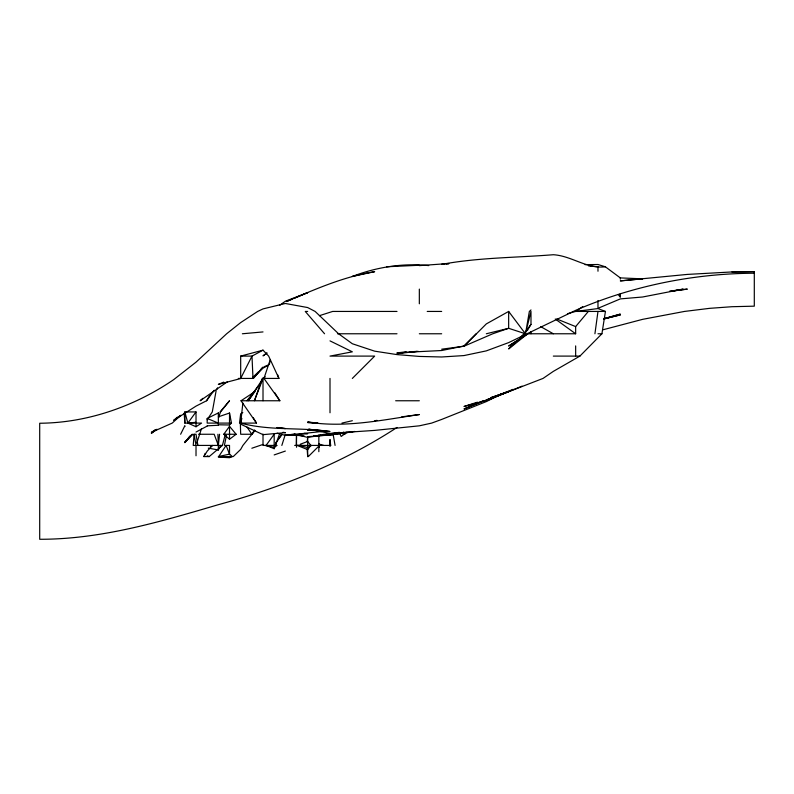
<?xml version="1.0" encoding="UTF-8"?>
<svg xmlns="http://www.w3.org/2000/svg" width="794" height="794" viewBox="0 0 794 794"><rect width="100%" height="100%" fill="white"/><g stroke="black" fill="none" stroke-linecap="round" stroke-linejoin="round"><path stroke-width="1.19" d="M330.006 439.807L330.006 446.02L330.681 445.424L330.006 439.807L330.006 446.02M318.841 451.677L318.841 443.767L318.841 447.498L319.039 445.424M620.312 295.934L620.461 293.661M197.905 445.424L196.019 434.258L194.113 434.258L193.23 445.424L196.019 445.424L196.019 455.776M307.248 441.801L307.675 436.968M242.845 403.114L240.681 423.152M198.54 434.258L214.172 434.258L218.35 445.424L219.561 434.258M594.924 333.768L597.981 311.437M275.647 445.424L276.104 442.079M477.432 402.191L463.994 406.498L486.325 400.335L543.027 378.43L553.319 371.384L579.908 356.099L601.921 333.768L605.435 311.437L597.981 308.558L575.65 311.437L567.422 313.709M216.127 390.717L212.286 411.927L207.184 419.718M224.424 445.424L226.439 435.38M241.852 418.388L240.681 423.093C269.811 430.983 300.311 427.152 330.006 431.509L322.959 430.725M269.315 364.327L270.228 360.804M205.13 453.334L203.899 456.59L209.169 456.59L222.419 445.424L225.317 434.258M281.84 445.424L285.344 434.258M196.723 443.191L201.487 428.681M270.258 359.622L263.955 378.43L279.865 400.762L241.019 400.762L256.492 423.093L239.51 423.093L240.681 413.763L242.805 412.523M279.448 434.258L274.178 448.699L266.059 445.424L274.178 434.258L274.178 448.699M218.717 416.781L220.593 411.927L229.516 400.762L220.067 411.927M262.586 379.552L254.427 400.762L262.278 378.43L265.246 376.862M216.693 389.596L217.516 387.829M180.625 434.258L184.853 425.733L184.853 426.537M208.296 448.114L218.35 449.98L220.613 445.424M177.409 417.088L173.688 420.354L196.019 406.121L206.569 400.762L209.666 395.501M527.276 330.632L530.988 324.359L530.988 311.437L525.707 332.597L529.36 311.437L530.988 309.938M203.899 456.59L207.184 451.151L212.574 445.424L210.42 446.417M262.348 379.443L248.294 400.762L255.301 391.025M346.313 432.234L344.973 434.258L343.068 434.258M251.926 434.258L254.676 430.199M254.626 430.199L251.847 434.258L240.681 434.258L240.334 423.093M226.072 445.424L218.35 457.106L229.516 457.701L232.354 456.59L229.516 454.128L226.072 445.424L229.516 445.424L229.516 454.754M276.153 442.635L282.078 434.258L278.486 438.784M223.769 434.258L229.516 426.338L236.136 434.258L229.516 439.241L223.769 434.258L236.136 434.258M206.569 400.762L214.191 390.271M184.853 423.093L184.853 411.927L196.019 411.927L187.86 423.093L196.019 426.745L201.577 423.093L184.853 423.093L184.178 413.049M530.988 324.359L524 333.768L519.733 337.976M189.776 436.134L184.853 442.685L192.118 434.258M258.417 386.162L246.914 400.762L249.604 398.35M251.847 434.348L242.904 445.424L240.681 449.394L233.228 456.59M527.643 333.768L575.65 333.768L575.65 326.592L588.334 311.437M254.993 430.537L251.847 434.258L247.063 427.152M262.893 367.265L253.286 378.43L263.012 367.265L260.432 369.845M191.304 435.132L184.853 442.079L192.992 434.258M441.663 349.201L463.994 346.234L486.325 323.902L508.656 311.437L525.42 333.768L508.656 328.299L486.325 333.768M476.132 333.768L463.994 346.005L441.663 350.521L397 352.744L406.399 352.099L397 353.648L418.16 351.335M252.71 377.577L258.715 371.562M352.338 378.43L374.669 356.099L330.006 356.099L352.338 351.821L330.006 340.884M318.841 446.109L308.31 456.59L307.675 456.59L307.149 448.779M514.621 343.028L508.656 348.923L527.702 333.768L508.656 346.045L528.01 333.768M218.35 424.78L229.516 424.998L231.471 423.093L229.516 413.029L218.35 416.83M180.833 415.252L172.219 423.093L151.356 432.383L155.366 429.723M252.71 377.636L263.012 368.148L268.64 365.151M176.288 418.974L179.762 415.848M202.867 398.33L200.138 400.762L227.402 381.785M155.098 430.189L151.356 433.335L156.974 429.236M266.734 353.052L263.012 355.861L267.072 353.042M279.667 305.313L285.344 301.224L307.675 292.658L294.276 298.266M582.756 306.613L575.65 311.437L605.435 311.437M241.019 400.762L254.02 392.196M397 427.48C342.313 463.081 281.136 487.556 218.35 504.686C160.13 521.817 100.937 539.394 39.7 539.275L39.7 423.242C87.489 422.884 134.355 406.439 173.688 379.641L196.019 362.163L226.637 333.768L240.681 322.582L257.643 311.437L263.012 308.906L285.344 303.477L307.675 307.556L315.129 311.437L338.581 333.768L352.338 343.752L374.669 351.166L397 354.6L419.331 356.427L441.663 356.982L463.994 355.573L486.325 350.869L508.656 342.611L575.65 310.345C631.865 285.989 693.073 273.533 754.3 273.215M311.635 445.424L307.675 447.578L298.951 445.424M263.012 400.762L263.012 378.43L278.912 378.43L268.65 356.099L263.012 350.164L251.986 356.099L240.681 356.099L240.681 378.43L251.986 356.099L252.998 378.43L238.329 378.43M196.019 432.065L207.184 426.08M501.133 394.122L486.325 401.585L441.663 419.44L431.668 423.093L419.331 425.822L374.669 430.398L330.006 433.405L308.856 429.256M231.471 423.093L207.184 423.093L207.184 418.448L218.35 412.93L218.846 417.446M495.258 396.553L486.325 400.762L522.055 386.152M263.012 444.432L251.847 448.243M513.123 389.338L463.994 408.96L483.268 400.762M286.465 301.522C315.01 289.324 343.782 276.57 374.669 271.677L352.338 276.431C376.763 267.102 402.657 262.923 428.73 265.603M223.769 382.103L218.35 384.405L240.681 378.539M286.465 301.541L292.043 299.209M264.134 366.719L268.6 364.853M300.311 444.233L307.675 441.464L310.881 445.424L307.675 449.603L297.154 445.424M274.178 454.922L285.344 451.071M603.857 318.791L620.312 314.116L603.857 318.741M602.686 329.857L642.644 319.337L684.458 311.437L709.638 308.34L731.969 306.712L754.3 306.166L754.3 271.608L731.969 271.945L687.306 274.416L620.312 280.887L637.939 279.27M319.426 315.675L332.666 311.437L397 311.437M240.681 356.099L263.012 350.164M354.69 431.46L330.006 435.013L308.856 436.571M341.946 423.093L352.338 420.711M229.516 454.128L218.35 456.59L232.354 456.59M339.405 432.323L307.675 437.434L294.743 434.08M673.511 290.683L683.257 289.105L642.644 296.996L620.312 298.901L597.981 308.32L597.981 300.509M294.743 433.901L285.344 435.41L277.116 433.157M374.669 420.711L377.021 420.373M313.551 435.985L330.006 435.013L352.338 431.867L349.985 432.075M669.679 291.438L687.306 289.105L669.679 291.229M401.704 416.85L419.331 414.547C382.51 419.957 344.943 428.194 307.675 422.011L317.967 423.093L307.675 422.527L313.551 422.636M318.255 435.043L320.607 434.755M322.959 434.467L330.006 433.603M321.778 431.499L285.344 435.41L307.675 433.683L304.152 433.355M196.019 422.289L187.86 423.093L184.853 411.927M640.292 279.061L642.644 278.843L620.312 277.9L605.336 266.774L597.981 264.511L585.049 264.65M342.939 432.72L347.633 432.293M242.369 333.768L263.012 331.922M419.331 265.623L448.709 263.529M444.015 264.204L441.663 264.372C478.474 257.484 516.1 257.722 553.319 254.725C571.601 255.797 586.895 269.166 605.336 266.774M446.367 264.025L448.709 263.856M419.331 265.256L386.599 266.774M409.932 351.861L416.979 351.375M207.184 425.832L218.35 425.266L218.35 412.93M317.074 429.961L307.675 430.378L317.074 430.427M320.607 435.251L330.006 435.013M302.167 445.424L296.291 445.424L296.509 434.566L296.509 447.27M731.969 271.985L754.3 271.608M307.675 311.437L305.253 311.437L324.557 333.768M427.222 311.437L441.663 311.437M337.45 333.768L397 333.768M419.331 333.768L441.663 333.768M597.981 333.768L601.921 333.768M553.319 356.099L579.908 356.099M395.66 400.762L419.331 400.762M197.24 445.424L222.419 445.424M294.693 445.424L330.681 445.424M588.582 265.921L597.981 266.774L597.981 271.23M290.048 434.735L304.152 436.005M308.856 429.157L311.198 429.415M315.903 429.941L320.607 430.457M277.116 427.629L285.344 428.552L277.116 427.519M282.992 432.303L285.344 432.651L263.012 434.655L240.681 424.185M264.998 445.424L274.178 447.35L277.076 445.424L263.012 445.424L263.012 434.04M318.841 444.035L323.605 445.424M556.663 318.95L575.65 326.592M207.184 418.448L218.35 423.093M207.184 455.736L209.169 456.59M540.555 326.552L553.319 333.768M555.254 319.009L575.65 333.768M618.308 294.564L620.312 297.293L620.312 293.79M274.714 392.643L279.865 400.762M253.306 417.773L256.492 423.093M340.179 434.258L341.172 436.482L344.159 434.258L343.564 432.095M277.731 374.907L278.912 378.43M333.113 434.258L335.078 445.424M194.113 434.258L196.019 445.424M217.923 434.258L218.35 445.424M620.312 277.9L620.312 279.151M575.65 345.906L575.65 356.099M530.988 331.644L530.988 333.768M508.656 311.437L508.656 328.299L492.766 333.768L463.994 346.234M419.331 289.105L419.331 303.784M330.006 378.43L330.006 412.771M318.841 435.499L318.841 447.498M307.675 436.74L307.675 456.59M229.516 413.029L229.516 424.998M229.516 426.338L229.516 439.241M218.35 445.245L218.35 449.98M196.019 411.927L196.019 426.745M508.656 391.442L486.325 400.017L508.656 391.601L490.791 397.695L508.656 391.442M620.312 314.871L603.857 318.94L620.312 314.871"/></g></svg>
